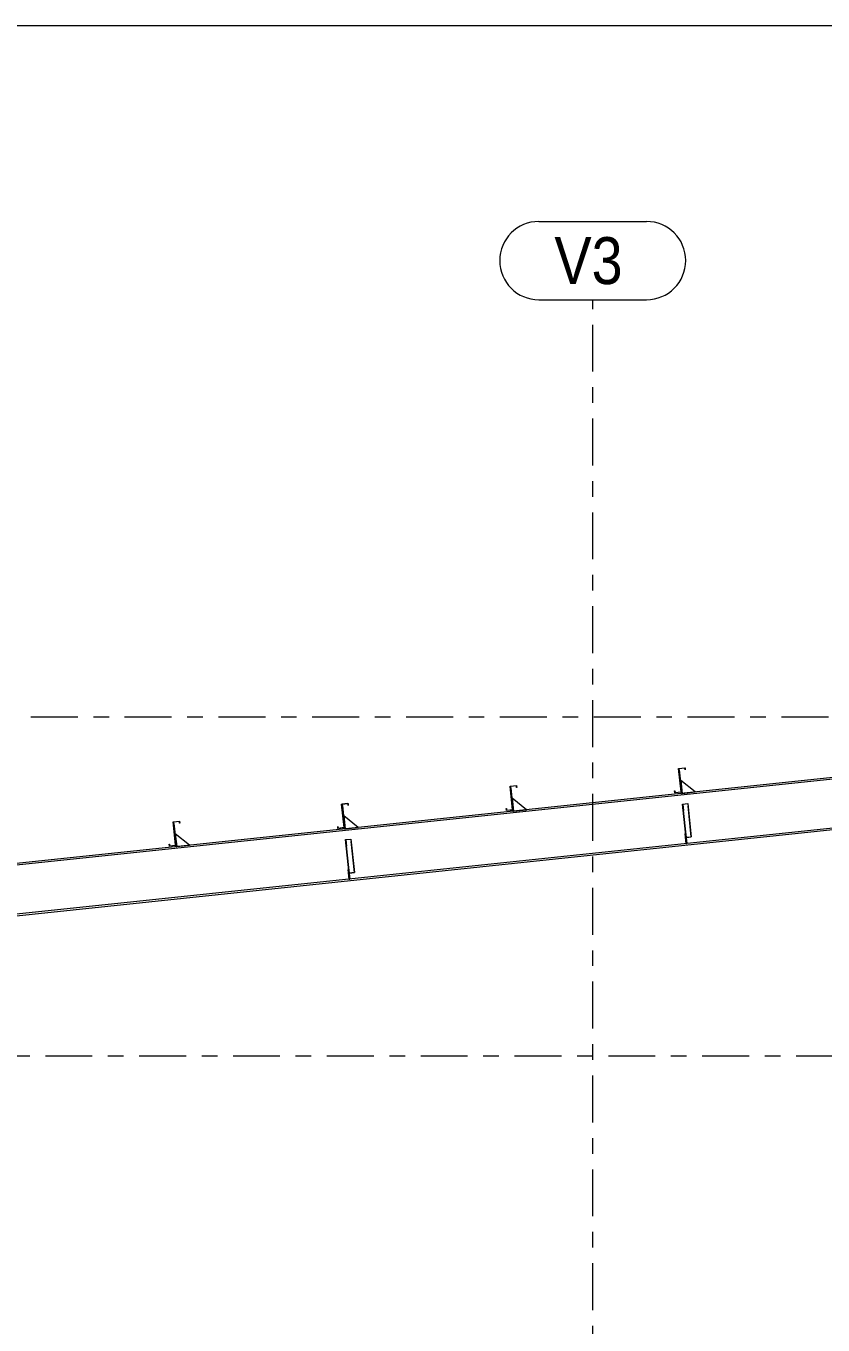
# Model space of a CAD drawing. Header units: millimetres. Extents: x -49 to 773, y -77 to 497.
# Drawn here: x 260 to 311, y 414.4 to 497.4 of the extents above; entities that cross this region are included whole.
import ezdxf

# ---------------------------------------------------------------- set-up
doc = ezdxf.new("R2010")
doc.units = ezdxf.units.MM
for name, pattern in [('XKITLINE00', [0]), ('XKITLINE02', [4, 2, -2]), ('XKITLINE03', [6, 3, -1, 1, -1])]:
    doc.linetypes.add(name, pattern=pattern)
for name, color, linetype, lineweight in [('DrawingSheet', 5, 'Continuous', 0), ('Part', 2, 'Continuous', 0), ('S-grid', 1, 'Continuous', 0)]:
    doc.layers.add(name, color=color, linetype=linetype, lineweight=lineweight)
doc.styles.add('ARIAL', font='ARIAL.TTF')

# ---------------------------------------------------------------- blocks, each defined once
blk = doc.blocks.new('*A379')
at = {"layer": 'Part'}
blk.add_hatch(color=3, dxfattribs=at).paths.add_polyline_path([(301.723, 449.976), (302.138, 450.02), (302.151, 449.895), (302.136, 449.894), (302.124, 450.003), (301.74, 449.963), (301.897, 448.469), (301.483, 448.426), (301.47, 448.55), (301.485, 448.552), (301.496, 448.442), (301.881, 448.483)], flags=17)
blk = doc.blocks.new('*A380')
at = {"layer": 'Part'}
blk.add_hatch(color=3, dxfattribs=at).paths.add_polyline_path([(301.723, 449.976), (302.138, 450.02), (302.151, 449.895), (302.136, 449.894), (302.124, 450.003), (301.74, 449.963), (301.897, 448.469), (301.483, 448.426), (301.47, 448.55), (301.485, 448.552), (301.496, 448.442), (301.881, 448.483)], flags=17)
blk = doc.blocks.new('*A383')
at = {"layer": 'Part'}
blk.add_hatch(color=3, dxfattribs=at).paths.add_polyline_path([(280.43, 445.435), (280.762, 445.47), (280.764, 445.449), (280.449, 445.415), (280.491, 445.016), (280.475, 445.015)], flags=17)
blk = doc.blocks.new('*A384')
at = {"layer": 'Part'}
blk.add_hatch(color=3, dxfattribs=at).paths.add_polyline_path([(301.978, 447.707), (302.309, 447.742), (302.311, 447.721), (301.996, 447.688), (302.038, 447.289), (302.022, 447.287)], flags=17)
blk = doc.blocks.new('*A391')
at = {"layer": 'Part'}
blk.add_hatch(color=3, dxfattribs=at).paths.add_polyline_path([(269.402, 446.567), (269.817, 446.611), (269.83, 446.486), (269.815, 446.485), (269.804, 446.594), (269.419, 446.554), (269.576, 445.06), (269.162, 445.017), (269.149, 445.141), (269.164, 445.142), (269.175, 445.033), (269.56, 445.074)], flags=17)
blk = doc.blocks.new('*A392')
at = {"layer": 'Part'}
blk.add_hatch(color=3, dxfattribs=at).paths.add_polyline_path([(269.402, 446.567), (269.817, 446.611), (269.83, 446.486), (269.815, 446.485), (269.804, 446.594), (269.419, 446.554), (269.576, 445.06), (269.162, 445.017), (269.149, 445.141), (269.164, 445.142), (269.175, 445.033), (269.56, 445.074)], flags=17)
blk = doc.blocks.new('*A393')
at = {"layer": 'Part'}
blk.add_hatch(color=3, dxfattribs=at).paths.add_polyline_path([(280.176, 447.703), (280.59, 447.747), (280.604, 447.623), (280.589, 447.621), (280.577, 447.731), (280.193, 447.69), (280.35, 446.197), (279.936, 446.153), (279.923, 446.277), (279.937, 446.279), (279.949, 446.169), (280.334, 446.21)], flags=17)
blk = doc.blocks.new('*A394')
at = {"layer": 'Part'}
blk.add_hatch(color=3, dxfattribs=at).paths.add_polyline_path([(280.176, 447.703), (280.59, 447.747), (280.604, 447.623), (280.589, 447.621), (280.577, 447.731), (280.193, 447.69), (280.35, 446.197), (279.936, 446.153), (279.923, 446.277), (279.937, 446.279), (279.949, 446.169), (280.334, 446.21)], flags=17)
blk = doc.blocks.new('*A395')
at = {"layer": 'Part'}
blk.add_hatch(color=3, dxfattribs=at).paths.add_polyline_path([(290.95, 448.84), (291.364, 448.883), (291.377, 448.759), (291.362, 448.758), (291.351, 448.867), (290.966, 448.826), (291.124, 447.333), (290.709, 447.289), (290.696, 447.414), (290.711, 447.415), (290.723, 447.306), (291.107, 447.346)], flags=17)
blk = doc.blocks.new('*A396')
at = {"layer": 'Part'}
blk.add_hatch(color=3, dxfattribs=at).paths.add_polyline_path([(290.95, 448.84), (291.364, 448.883), (291.377, 448.759), (291.362, 448.758), (291.351, 448.867), (290.966, 448.826), (291.124, 447.333), (290.709, 447.289), (290.696, 447.414), (290.711, 447.415), (290.723, 447.306), (291.107, 447.346)], flags=17)
blk = doc.blocks.new('*A442')
at = {"layer": 'DrawingSheet', "color": 5, "linetype": 'XKITLINE00', "lineweight": 0}
blk.add_line((773.263, 497.448), (-46.737, 497.448), dxfattribs=at)
blk = doc.blocks.new('*A1452')
at = {"layer": 'S-grid', "color": 1, "linetype": 'XKITLINE03', "lineweight": 0}
blk.add_line((260.3, 453.282), (436.33, 453.282), dxfattribs=at)
blk = doc.blocks.new('*A1453')
at = {"layer": 'S-grid', "color": 1, "linetype": 'XKITLINE03', "lineweight": 0}
blk.add_line((-8.768, 431.615), (570.364, 431.615), dxfattribs=at)
blk = doc.blocks.new('*A1455')
at = {"layer": 'Part', "color": 2, "linetype": 'XKITLINE00', "lineweight": 0}
for p, q in [((313.316, 449.59), (240.682, 441.929)), ((313.327, 449.482), (240.693, 441.821)), ((313.324, 449.507), (313.327, 449.482)), ((313.654, 446.383), (248.708, 439.532)), ((313.665, 446.275), (248.719, 439.425)), ((313.654, 446.383), (313.665, 446.275)), ((248.376, 439.497), (241.02, 438.722)), ((248.388, 439.39), (241.032, 438.614))]:
    blk.add_line(p, q, dxfattribs=at)
at = {"layer": 'Part', "color": 7, "linetype": 'XKITLINE02', "lineweight": 0}
for p, q in [((313.316, 449.59), (313.324, 449.507)), ((313.327, 449.482), (313.654, 446.383)), ((240.682, 441.929), (241.032, 438.614)), ((248.708, 439.532), (248.376, 439.497)), ((248.719, 439.425), (248.388, 439.39))]:
    blk.add_line(p, q, dxfattribs=at)
blk = doc.blocks.new('*A1737')
at = {"layer": 'S-grid', "color": 1, "linetype": 'XKITLINE03', "lineweight": 0}
blk.add_line((296.232, 331.353), (296.232, 479.948), dxfattribs=at)
at = {"layer": 'S-grid', "color": 3, "style": 'ARIAL', "width": 0.85}
blk.add_text('V3', height=3, dxfattribs=at).set_placement((293.785, 480.948))
blk = doc.blocks.new('*A1837')
at = {"layer": 'Part', "color": 2, "linetype": 'XKITLINE00', "lineweight": 0}
for p, q in [((301.723, 449.976), (302.138, 450.02)), ((301.881, 448.483), (301.723, 449.976)), ((302.124, 450.003), (301.74, 449.963)), ((301.74, 449.963), (301.897, 448.469)), ((302.136, 449.894), (302.124, 450.003)), ((302.151, 449.895), (302.136, 449.894)), ((302.138, 450.02), (302.151, 449.895)), ((301.47, 448.55), (301.485, 448.552)), ((301.483, 448.426), (301.47, 448.55)), ((301.897, 448.469), (301.483, 448.426)), ((301.485, 448.552), (301.496, 448.442)), ((301.496, 448.442), (301.881, 448.483))]:
    blk.add_line(p, q, dxfattribs=at)
blk = doc.blocks.new('*A1838')
at = {"layer": 'Part', "color": 2, "linetype": 'XKITLINE00', "lineweight": 0}
for p, q in [((301.723, 449.976), (302.138, 450.02)), ((301.881, 448.483), (301.723, 449.976)), ((302.124, 450.003), (301.74, 449.963)), ((301.74, 449.963), (301.897, 448.469)), ((302.136, 449.894), (302.124, 450.003)), ((302.151, 449.895), (302.136, 449.894)), ((302.138, 450.02), (302.151, 449.895)), ((301.47, 448.55), (301.485, 448.552)), ((301.483, 448.426), (301.47, 448.55)), ((301.897, 448.469), (301.483, 448.426)), ((301.485, 448.552), (301.496, 448.442)), ((301.496, 448.442), (301.881, 448.483))]:
    blk.add_line(p, q, dxfattribs=at)
blk = doc.blocks.new('*A1841')
at = {"layer": 'Part', "color": 2, "linetype": 'XKITLINE00', "lineweight": 0}
blk.add_line((270.455, 445.069), (269.539, 445.811), dxfattribs=at)
at = {"layer": 'Part', "color": 7, "linetype": 'XKITLINE02', "lineweight": 0}
for p, q in [((269.539, 445.811), (269.627, 444.982)), ((269.627, 444.982), (270.455, 445.069))]:
    blk.add_line(p, q, dxfattribs=at)
blk = doc.blocks.new('*A1842')
at = {"layer": 'Part', "color": 2, "linetype": 'XKITLINE00', "lineweight": 0}
for p, q in [((269.469, 446.473), (269.428, 446.469)), ((269.627, 444.982), (269.469, 446.473)), ((269.576, 445.06), (269.585, 444.977))]:
    blk.add_line(p, q, dxfattribs=at)
at = {"layer": 'Part', "color": 7, "linetype": 'XKITLINE02', "lineweight": 0}
for p, q in [((269.428, 446.469), (269.576, 445.06)), ((269.585, 444.977), (269.627, 444.982))]:
    blk.add_line(p, q, dxfattribs=at)
blk = doc.blocks.new('*A1843')
at = {"layer": 'Part', "color": 2, "linetype": 'XKITLINE00', "lineweight": 0}
blk.add_line((281.229, 446.206), (280.313, 446.947), dxfattribs=at)
at = {"layer": 'Part', "color": 7, "linetype": 'XKITLINE02', "lineweight": 0}
for p, q in [((280.313, 446.947), (280.4, 446.118)), ((280.4, 446.118), (281.229, 446.206))]:
    blk.add_line(p, q, dxfattribs=at)
blk = doc.blocks.new('*A1844')
at = {"layer": 'Part', "color": 2, "linetype": 'XKITLINE00', "lineweight": 0}
for p, q in [((280.243, 447.61), (280.201, 447.605)), ((280.4, 446.118), (280.243, 447.61)), ((280.35, 446.197), (280.359, 446.114))]:
    blk.add_line(p, q, dxfattribs=at)
at = {"layer": 'Part', "color": 7, "linetype": 'XKITLINE02', "lineweight": 0}
for p, q in [((280.201, 447.605), (280.35, 446.197)), ((280.359, 446.114), (280.4, 446.118))]:
    blk.add_line(p, q, dxfattribs=at)
blk = doc.blocks.new('*A1845')
at = {"layer": 'Part', "color": 7, "linetype": 'XKITLINE02', "lineweight": 0}
for p, q in [((280.632, 443.528), (280.59, 443.524)), ((280.59, 443.524), (280.656, 442.902)), ((280.697, 442.907), (280.632, 443.528)), ((280.643, 443.026), (280.684, 443.031)), ((280.656, 442.902), (280.697, 442.907))]:
    blk.add_line(p, q, dxfattribs=at)
blk = doc.blocks.new('*A1846')
at = {"layer": 'Part', "color": 2, "linetype": 'XKITLINE00', "lineweight": 0}
for p, q in [((280.59, 443.524), (280.632, 443.528)), ((280.656, 442.902), (280.59, 443.524)), ((280.659, 443.268), (280.697, 442.907))]:
    blk.add_line(p, q, dxfattribs=at)
at = {"layer": 'Part', "color": 7, "linetype": 'XKITLINE02', "lineweight": 0}
for p, q in [((280.632, 443.528), (280.659, 443.268)), ((280.643, 443.026), (280.684, 443.031)), ((280.697, 442.907), (280.656, 442.902))]:
    blk.add_line(p, q, dxfattribs=at)
blk = doc.blocks.new('*A1847')
at = {"layer": 'Part', "color": 2, "linetype": 'XKITLINE00', "lineweight": 0}
for p, q in [((280.43, 445.435), (280.762, 445.47)), ((280.475, 445.015), (280.43, 445.435)), ((280.764, 445.449), (280.449, 445.415)), ((280.449, 445.415), (280.491, 445.016)), ((280.762, 445.47), (280.988, 443.33)), ((280.491, 445.016), (280.475, 445.015)), ((280.475, 445.015), (280.659, 443.268)), ((280.699, 443.048), (280.491, 445.016)), ((280.673, 443.297), (280.988, 443.33)), ((280.682, 443.046), (280.699, 443.048))]:
    blk.add_line(p, q, dxfattribs=at)
at = {"layer": 'Part', "color": 7, "linetype": 'XKITLINE02', "lineweight": 0}
for p, q in [((280.655, 443.308), (280.986, 443.343)), ((280.659, 443.268), (280.682, 443.046))]:
    blk.add_line(p, q, dxfattribs=at)
blk = doc.blocks.new('*A1848')
at = {"layer": 'Part', "color": 7, "linetype": 'XKITLINE02', "lineweight": 0}
for p, q in [((280.682, 443.046), (280.43, 445.435)), ((280.699, 443.048), (280.449, 445.415)), ((280.988, 443.33), (280.762, 445.47)), ((280.655, 443.308), (280.986, 443.343)), ((280.673, 443.297), (280.988, 443.33)), ((280.682, 443.046), (280.699, 443.048))]:
    blk.add_line(p, q, dxfattribs=at)
blk = doc.blocks.new('*A1849')
at = {"layer": 'Part', "color": 2, "linetype": 'XKITLINE00', "lineweight": 0}
blk.add_line((292.003, 447.342), (291.086, 448.083), dxfattribs=at)
at = {"layer": 'Part', "color": 7, "linetype": 'XKITLINE02', "lineweight": 0}
for p, q in [((291.086, 448.083), (291.174, 447.254)), ((291.174, 447.254), (292.003, 447.342))]:
    blk.add_line(p, q, dxfattribs=at)
blk = doc.blocks.new('*A1850')
at = {"layer": 'Part', "color": 2, "linetype": 'XKITLINE00', "lineweight": 0}
for p, q in [((291.016, 448.746), (290.975, 448.742)), ((291.174, 447.254), (291.016, 448.746)), ((291.124, 447.333), (291.132, 447.25))]:
    blk.add_line(p, q, dxfattribs=at)
at = {"layer": 'Part', "color": 7, "linetype": 'XKITLINE02', "lineweight": 0}
for p, q in [((290.975, 448.742), (291.124, 447.333)), ((291.132, 447.25), (291.174, 447.254))]:
    blk.add_line(p, q, dxfattribs=at)
blk = doc.blocks.new('*A1851')
at = {"layer": 'Part', "color": 2, "linetype": 'XKITLINE00', "lineweight": 0}
blk.add_line((302.776, 448.478), (301.86, 449.22), dxfattribs=at)
at = {"layer": 'Part', "color": 7, "linetype": 'XKITLINE02', "lineweight": 0}
for p, q in [((301.86, 449.22), (301.947, 448.391)), ((301.947, 448.391), (302.776, 448.478))]:
    blk.add_line(p, q, dxfattribs=at)
blk = doc.blocks.new('*A1852')
at = {"layer": 'Part', "color": 2, "linetype": 'XKITLINE00', "lineweight": 0}
for p, q in [((301.79, 449.883), (301.749, 449.878)), ((301.947, 448.391), (301.79, 449.883)), ((301.897, 448.469), (301.906, 448.386))]:
    blk.add_line(p, q, dxfattribs=at)
at = {"layer": 'Part', "color": 7, "linetype": 'XKITLINE02', "lineweight": 0}
for p, q in [((301.749, 449.878), (301.897, 448.469)), ((301.906, 448.386), (301.947, 448.391))]:
    blk.add_line(p, q, dxfattribs=at)
blk = doc.blocks.new('*A1853')
at = {"layer": 'Part', "color": 7, "linetype": 'XKITLINE02', "lineweight": 0}
for p, q in [((302.179, 445.801), (302.137, 445.796)), ((302.137, 445.796), (302.203, 445.175)), ((302.244, 445.179), (302.179, 445.801)), ((302.19, 445.299), (302.231, 445.304)), ((302.203, 445.175), (302.244, 445.179))]:
    blk.add_line(p, q, dxfattribs=at)
blk = doc.blocks.new('*A1854')
at = {"layer": 'Part', "color": 2, "linetype": 'XKITLINE00', "lineweight": 0}
for p, q in [((302.137, 445.796), (302.179, 445.801)), ((302.203, 445.175), (302.137, 445.796)), ((302.206, 445.541), (302.244, 445.179))]:
    blk.add_line(p, q, dxfattribs=at)
at = {"layer": 'Part', "color": 7, "linetype": 'XKITLINE02', "lineweight": 0}
for p, q in [((302.179, 445.801), (302.206, 445.541)), ((302.19, 445.299), (302.231, 445.304)), ((302.244, 445.179), (302.203, 445.175))]:
    blk.add_line(p, q, dxfattribs=at)
blk = doc.blocks.new('*A1855')
at = {"layer": 'Part', "color": 7, "linetype": 'XKITLINE02', "lineweight": 0}
for p, q in [((302.229, 445.319), (301.978, 447.707)), ((302.246, 445.321), (301.996, 447.688)), ((302.535, 445.603), (302.309, 447.742)), ((302.202, 445.581), (302.533, 445.616)), ((302.22, 445.569), (302.535, 445.603)), ((302.229, 445.319), (302.246, 445.321))]:
    blk.add_line(p, q, dxfattribs=at)
blk = doc.blocks.new('*A1856')
at = {"layer": 'Part', "color": 2, "linetype": 'XKITLINE00', "lineweight": 0}
for p, q in [((301.978, 447.707), (302.309, 447.742)), ((302.022, 447.287), (301.978, 447.707)), ((302.311, 447.721), (301.996, 447.688)), ((301.996, 447.688), (302.038, 447.289)), ((302.309, 447.742), (302.535, 445.603)), ((302.038, 447.289), (302.022, 447.287)), ((302.022, 447.287), (302.206, 445.541)), ((302.246, 445.321), (302.038, 447.289)), ((302.22, 445.569), (302.535, 445.603)), ((302.229, 445.319), (302.246, 445.321))]:
    blk.add_line(p, q, dxfattribs=at)
at = {"layer": 'Part', "color": 7, "linetype": 'XKITLINE02', "lineweight": 0}
for p, q in [((302.202, 445.581), (302.533, 445.616)), ((302.206, 445.541), (302.229, 445.319))]:
    blk.add_line(p, q, dxfattribs=at)
blk = doc.blocks.new('*A1875')
at = {"layer": 'Part', "color": 2, "linetype": 'XKITLINE00', "lineweight": 0}
for p, q in [((269.402, 446.567), (269.817, 446.611)), ((269.56, 445.074), (269.402, 446.567)), ((269.804, 446.594), (269.419, 446.554)), ((269.419, 446.554), (269.576, 445.06)), ((269.815, 446.485), (269.804, 446.594)), ((269.83, 446.486), (269.815, 446.485)), ((269.817, 446.611), (269.83, 446.486)), ((269.149, 445.141), (269.164, 445.142)), ((269.162, 445.017), (269.149, 445.141)), ((269.164, 445.142), (269.175, 445.033)), ((269.576, 445.06), (269.162, 445.017)), ((269.175, 445.033), (269.56, 445.074))]:
    blk.add_line(p, q, dxfattribs=at)
blk = doc.blocks.new('*A1876')
at = {"layer": 'Part', "color": 2, "linetype": 'XKITLINE00', "lineweight": 0}
for p, q in [((269.402, 446.567), (269.817, 446.611)), ((269.56, 445.074), (269.402, 446.567)), ((269.804, 446.594), (269.419, 446.554)), ((269.419, 446.554), (269.576, 445.06)), ((269.815, 446.485), (269.804, 446.594)), ((269.83, 446.486), (269.815, 446.485)), ((269.817, 446.611), (269.83, 446.486)), ((269.149, 445.141), (269.164, 445.142)), ((269.162, 445.017), (269.149, 445.141)), ((269.164, 445.142), (269.175, 445.033)), ((269.576, 445.06), (269.162, 445.017)), ((269.175, 445.033), (269.56, 445.074))]:
    blk.add_line(p, q, dxfattribs=at)
blk = doc.blocks.new('*A1877')
at = {"layer": 'Part', "color": 2, "linetype": 'XKITLINE00', "lineweight": 0}
for p, q in [((280.176, 447.703), (280.59, 447.747)), ((280.334, 446.21), (280.176, 447.703)), ((280.577, 447.731), (280.193, 447.69)), ((280.193, 447.69), (280.35, 446.197)), ((280.589, 447.621), (280.577, 447.731)), ((280.59, 447.747), (280.604, 447.623)), ((280.604, 447.623), (280.589, 447.621)), ((279.923, 446.277), (279.937, 446.279)), ((279.936, 446.153), (279.923, 446.277)), ((280.35, 446.197), (279.936, 446.153)), ((279.937, 446.279), (279.949, 446.169)), ((279.949, 446.169), (280.334, 446.21))]:
    blk.add_line(p, q, dxfattribs=at)
blk = doc.blocks.new('*A1878')
at = {"layer": 'Part', "color": 2, "linetype": 'XKITLINE00', "lineweight": 0}
for p, q in [((280.176, 447.703), (280.59, 447.747)), ((280.334, 446.21), (280.176, 447.703)), ((280.577, 447.731), (280.193, 447.69)), ((280.193, 447.69), (280.35, 446.197)), ((280.589, 447.621), (280.577, 447.731)), ((280.59, 447.747), (280.604, 447.623)), ((280.604, 447.623), (280.589, 447.621)), ((279.923, 446.277), (279.937, 446.279)), ((279.936, 446.153), (279.923, 446.277)), ((280.35, 446.197), (279.936, 446.153)), ((279.937, 446.279), (279.949, 446.169)), ((279.949, 446.169), (280.334, 446.21))]:
    blk.add_line(p, q, dxfattribs=at)
blk = doc.blocks.new('*A1879')
at = {"layer": 'Part', "color": 2, "linetype": 'XKITLINE00', "lineweight": 0}
for p, q in [((290.95, 448.84), (291.364, 448.883)), ((291.107, 447.346), (290.95, 448.84)), ((291.351, 448.867), (290.966, 448.826)), ((290.966, 448.826), (291.124, 447.333)), ((291.362, 448.758), (291.351, 448.867)), ((291.377, 448.759), (291.362, 448.758)), ((291.364, 448.883), (291.377, 448.759)), ((290.696, 447.414), (290.711, 447.415)), ((290.709, 447.289), (290.696, 447.414)), ((291.124, 447.333), (290.709, 447.289)), ((290.711, 447.415), (290.723, 447.306)), ((290.723, 447.306), (291.107, 447.346))]:
    blk.add_line(p, q, dxfattribs=at)
blk = doc.blocks.new('*A1880')
at = {"layer": 'Part', "color": 2, "linetype": 'XKITLINE00', "lineweight": 0}
for p, q in [((290.95, 448.84), (291.364, 448.883)), ((291.107, 447.346), (290.95, 448.84)), ((291.351, 448.867), (290.966, 448.826)), ((290.966, 448.826), (291.124, 447.333)), ((291.362, 448.758), (291.351, 448.867)), ((291.377, 448.759), (291.362, 448.758)), ((291.364, 448.883), (291.377, 448.759)), ((290.696, 447.414), (290.711, 447.415)), ((290.709, 447.289), (290.696, 447.414)), ((291.124, 447.333), (290.709, 447.289)), ((290.711, 447.415), (290.723, 447.306)), ((290.723, 447.306), (291.107, 447.346))]:
    blk.add_line(p, q, dxfattribs=at)
blk = doc.blocks.new('*A1921')
at = {"layer": 'S-grid', "color": 1, "linetype": 'XKITLINE00', "lineweight": 0}
for p, q in [((292.785, 484.948), (299.679, 484.948)), ((292.785, 479.948), (299.679, 479.948))]:
    blk.add_line(p, q, dxfattribs=at)
for centre, start, end in [((292.785, 482.448), 90, 270), ((299.679, 482.448), 270, 90)]:
    blk.add_arc(centre, 2.5, start, end, dxfattribs=at)

msp = doc.modelspace()

# ---------------------------------------------------------------- block references
at = {"lineweight": 0}
for name in ['*A442', '*A1921', '*A1737', '*A1452', '*A1455', '*A379', '*A380', '*A1837', '*A1838', '*A1852', '*A395', '*A396', '*A1879', '*A1880', '*A1850', '*A1851', '*A393', '*A394', '*A1877', '*A1878', '*A1849', '*A384', '*A1855', '*A1856', '*A1844', '*A1843', '*A391', '*A392', '*A1875', '*A1876', '*A1842', '*A1841', '*A383', '*A1847', '*A1848', '*A1853', '*A1854', '*A1845', '*A1846', '*A1453']:
    msp.add_blockref(name, (0, 0), dxfattribs=at)

doc.saveas('drawing.dxf')
